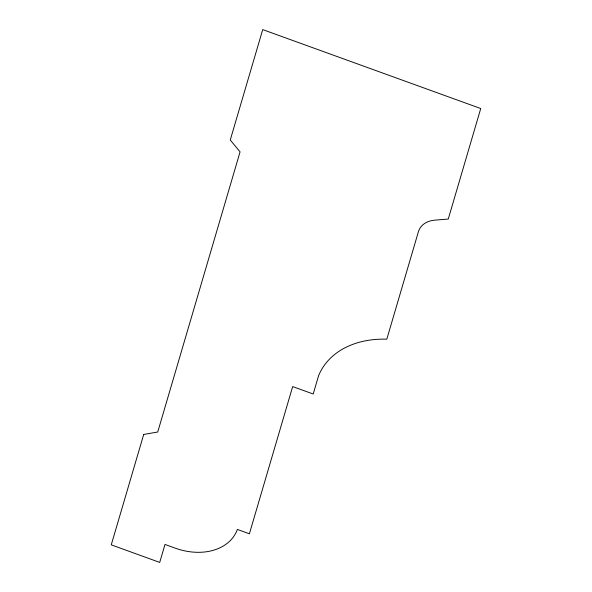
<?xml version="1.0" encoding="UTF-8"?>
<svg xmlns="http://www.w3.org/2000/svg" width="592" height="592" viewBox="0 0 592 592"><rect width="100%" height="100%" fill="white"/><g stroke="black" fill="none" stroke-linecap="round" stroke-linejoin="round"><path stroke-width="0.89" d="M143.715 434.447L111.259 544.855L159.707 562.4L164.99 544.44L173.856 547.644A54.745 40.493 24.2 0 0 237.377 529.44L249.395 533.792L292.67 386.576L313.212 394.013L318.629 375.58A92.071 68.102 24.2 0 1 386.813 339.186L418.418 231.679A25.826 19.099 24.2 0 1 434.802 220.157L448.262 219.04L480.741 108.536L262.715 29.6L230.258 140.015L240.071 151.855L157.724 432.019L143.715 434.447"/></g></svg>
